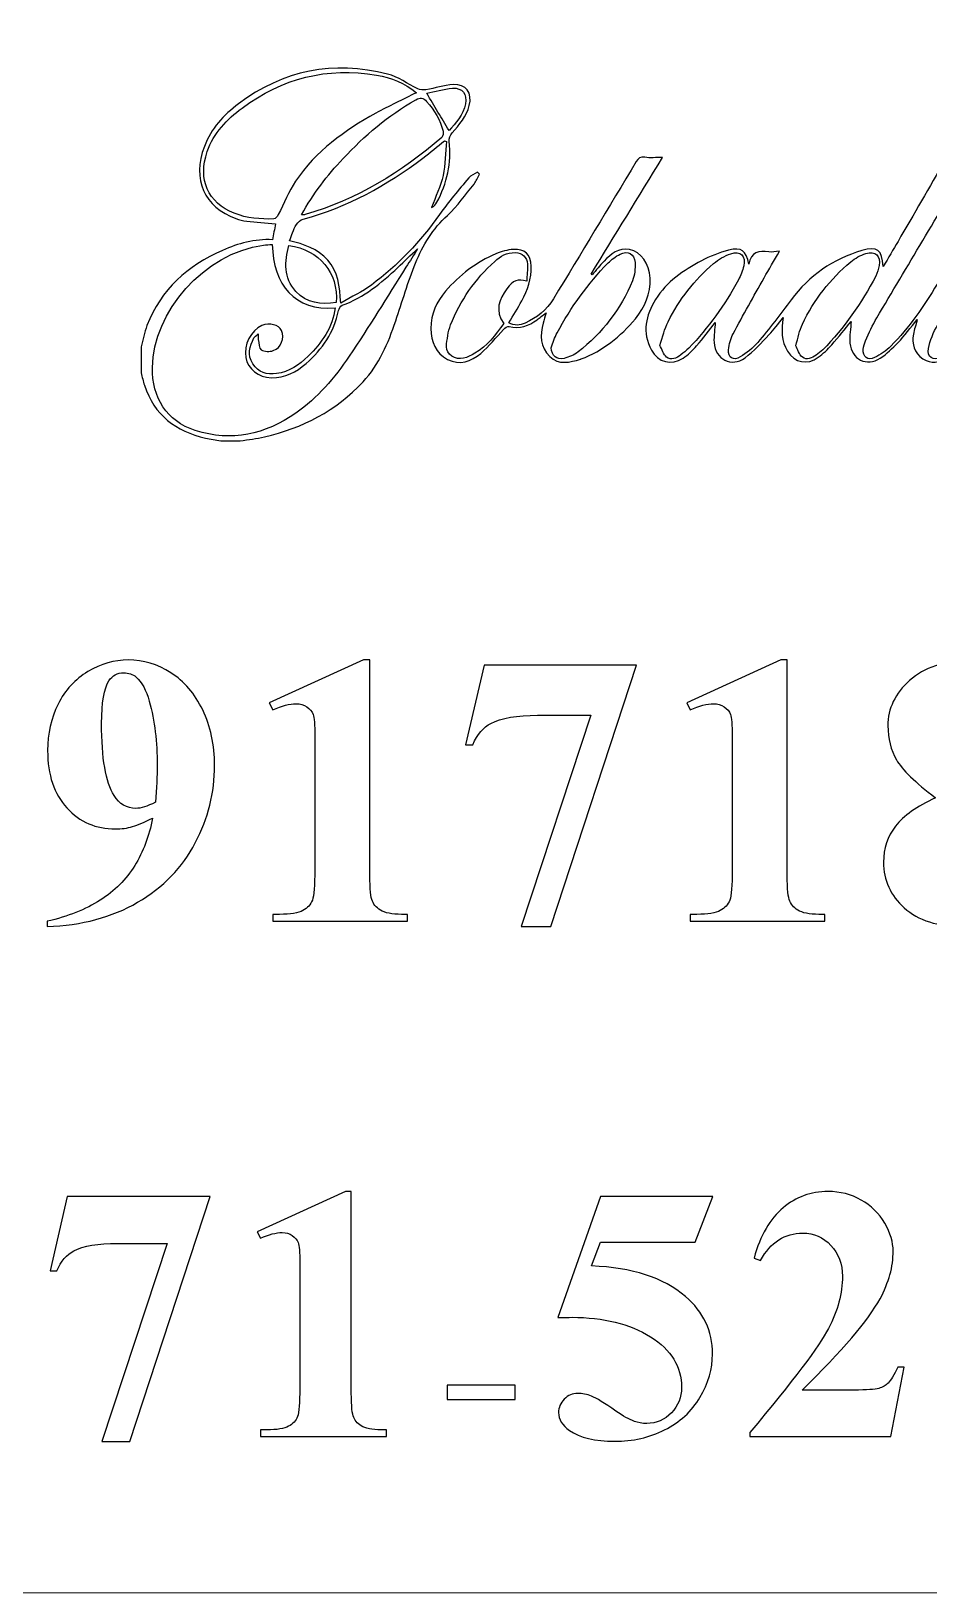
# Model space of a CAD drawing. Header units: millimetres. Extents: x -20.2 to 19.8, y -19.9 to 20.1.
# Drawn here: x -10.71 to 1.68, y -19.93 to 1.61 of the extents above; entities that cross this region are included whole.
import ezdxf

# ---------------------------------------------------------------- set-up
doc = ezdxf.new("R2010")
doc.units = ezdxf.units.MM
doc.header["$MEASUREMENT"] = 0
doc.layers.add('Layer 1', color=7, linetype='Continuous')

msp = doc.modelspace()

# ---------------------------------------------------------------- linework, layer by layer
at = {"layer": 'Layer 1', "color": 250, "lineweight": 18}
msp.add_open_spline([(-17.1794, 20.0744), (-17.1794, 20.0744), (16.8206, 20.0744), (16.8206, 20.0744), (18.4729, 20.0744), (19.8206, 18.7267), (19.8206, 17.0744), (19.8206, 17.0744), (19.8206, -16.9256), (19.8206, -16.9256), (19.8206, -18.5779), (18.4729, -19.9256), (16.8206, -19.9256), (16.8206, -19.9256), (-17.1794, -19.9256), (-17.1794, -19.9256), (-18.8317, -19.9256), (-20.1794, -18.5779), (-20.1794, -16.9256), (-20.1794, -16.9256), (-20.1794, 17.0744), (-20.1794, 17.0744), (-20.1794, 18.7267), (-18.8317, 20.0744), (-17.1794, 20.0744)], degree=3, knots=[0, 0, 0, 0, 0.125, 0.125, 0.125, 0.25, 0.25, 0.25, 0.375, 0.375, 0.375, 0.5, 0.5, 0.5, 0.625, 0.625, 0.625, 0.75, 0.75, 0.75, 0.875, 0.875, 0.875, 1, 1, 1, 1], dxfattribs=at)
at = {"layer": 'Layer 1', "color": 230}
for points, knots in [([(-9.1935, -2.7422), (-9.167, -2.6443), (-9.1479, -2.5435), (-9.1121, -2.4493), (-8.9217, -1.9482), (-8.5507, -1.6251), (-8.0714, -1.4127), (-7.8536, -1.3158), (-7.627, -1.2519), (-7.3791, -1.266), (-7.3657, -1.1899), (-7.3526, -1.1178), (-7.3398, -1.0454), (-7.4756, -1.034), (-7.6059, -1.0253), (-7.736, -1.0109), (-7.7862, -1.0056), (-7.8358, -0.9905), (-7.8838, -0.9736), (-8.3208, -0.8205), (-8.4913, -0.4307), (-8.3204, 0.0206), (-8.2267, 0.2676), (-8.056, 0.455), (-7.8489, 0.6095), (-7.2295, 1.0727), (-6.5405, 1.2101), (-5.7929, 1.0191), (-5.6464, 0.9816), (-5.5156, 0.8833), (-5.3752, 0.8177), (-5.3421, 0.8022), (-5.2985, 0.7965), (-5.2623, 0.8026), (-5.1363, 0.824), (-5.0126, 0.8669), (-4.8863, 0.875), (-4.7083, 0.8864), (-4.6178, 0.7596), (-4.6634, 0.5847), (-4.7023, 0.4345), (-4.8022, 0.322), (-4.8997, 0.207), (-4.9245, 0.1775), (-4.9456, 0.1285), (-4.9413, 0.0917), (-4.9034, -0.2082), (-4.9734, -0.4851), (-5.1105, -0.7488), (-5.1256, -0.7779), (-5.1477, -0.8038), (-5.1839, -0.8215), (-5.1296, -0.6741), (-5.0592, -0.5303), (-5.0254, -0.3782), (-4.9915, -0.226), (-4.9939, -0.0658), (-4.9801, 0.091), (-4.9892, 0.0941), (-4.9979, 0.0971), (-5.0066, 0.1004), (-5.1054, 0.0203), (-5.202, -0.0624), (-5.3035, -0.1389), (-5.8049, -0.5169), (-6.3455, -0.8189), (-6.9577, -0.9808), (-6.9926, -0.9898), (-7.0255, -1.0247), (-7.0489, -1.0554), (-7.0737, -1.0876), (-7.0875, -1.1292), (-7.1039, -1.1681), (-7.1176, -1.2006), (-7.1284, -1.2351), (-7.1441, -1.2787), (-6.9461, -1.3276), (-6.7557, -1.3879), (-6.617, -1.5457), (-6.4755, -1.7063), (-6.451, -1.905), (-6.4387, -2.1382), (-6.2845, -2.0491), (-6.1397, -1.9835), (-6.0151, -1.8906), (-5.6497, -1.6178), (-5.339, -1.2914), (-5.0747, -0.9183), (-4.9503, -0.7431), (-4.8099, -0.5785), (-4.6718, -0.4129), (-4.6419, -0.3771), (-4.591, -0.3594), (-4.5495, -0.3335), (-4.5404, -0.3433), (-4.5314, -0.353), (-4.5227, -0.3627), (-4.5475, -0.4083), (-4.5666, -0.4583), (-4.5987, -0.4982), (-4.7174, -0.6446), (-4.8263, -0.8031), (-4.9647, -0.9295), (-5.1685, -1.1148), (-5.3048, -1.341), (-5.4048, -1.588), (-5.5103, -1.848), (-5.59, -2.1185), (-5.6799, -2.3846), (-5.7828, -2.6909), (-5.9081, -2.9858), (-6.1307, -3.2255), (-6.5014, -3.6246), (-6.9645, -3.8632), (-7.491, -3.9832), (-7.6006, -4.0083), (-7.7132, -4.0208), (-7.8244, -4.0392), (-7.8244, -4.0392), (-8.0946, -4.0392), (-8.0946, -4.0392), (-8.1642, -4.0271), (-8.235, -4.0177), (-8.304, -4.0019), (-8.7142, -3.9088), (-9.0116, -3.6836), (-9.1469, -3.2731), (-9.1656, -3.2171), (-9.1781, -3.1595), (-9.1935, -3.1025), (-9.1935, -3.1025), (-9.1935, -2.7422), (-9.1935, -2.7422)], [0, 0, 0, 0, 0.0227273, 0.0227273, 0.0227273, 0.0454545, 0.0454545, 0.0454545, 0.0681818, 0.0681818, 0.0681818, 0.0909091, 0.0909091, 0.0909091, 0.1136364, 0.1136364, 0.1136364, 0.1363636, 0.1363636, 0.1363636, 0.1590909, 0.1590909, 0.1590909, 0.1818182, 0.1818182, 0.1818182, 0.2045455, 0.2045455, 0.2045455, 0.2272727, 0.2272727, 0.2272727, 0.25, 0.25, 0.25, 0.2727273, 0.2727273, 0.2727273, 0.2954545, 0.2954545, 0.2954545, 0.3181818, 0.3181818, 0.3181818, 0.3409091, 0.3409091, 0.3409091, 0.3636364, 0.3636364, 0.3636364, 0.3863636, 0.3863636, 0.3863636, 0.4090909, 0.4090909, 0.4090909, 0.4318182, 0.4318182, 0.4318182, 0.4545455, 0.4545455, 0.4545455, 0.4772727, 0.4772727, 0.4772727, 0.5, 0.5, 0.5, 0.5227273, 0.5227273, 0.5227273, 0.5454545, 0.5454545, 0.5454545, 0.5681818, 0.5681818, 0.5681818, 0.5909091, 0.5909091, 0.5909091, 0.6136364, 0.6136364, 0.6136364, 0.6363636, 0.6363636, 0.6363636, 0.6590909, 0.6590909, 0.6590909, 0.6818182, 0.6818182, 0.6818182, 0.7045455, 0.7045455, 0.7045455, 0.7272727, 0.7272727, 0.7272727, 0.75, 0.75, 0.75, 0.7727273, 0.7727273, 0.7727273, 0.7954545, 0.7954545, 0.7954545, 0.8181818, 0.8181818, 0.8181818, 0.8409091, 0.8409091, 0.8409091, 0.8636364, 0.8636364, 0.8636364, 0.8863636, 0.8863636, 0.8863636, 0.9090909, 0.9090909, 0.9090909, 0.9318182, 0.9318182, 0.9318182, 0.9545455, 0.9545455, 0.9545455, 0.9772727, 0.9772727, 0.9772727, 1, 1, 1, 1]), ([(-5.3917, 0.7627), (-5.5589, 0.8934), (-5.7429, 0.9702), (-5.9427, 1.0043), (-6.626, 1.1213), (-7.2446, 0.9631), (-7.7987, 0.5512), (-8.0102, 0.394), (-8.1908, 0.2083), (-8.2805, -0.0494), (-8.4132, -0.4291), (-8.2695, -0.7592), (-7.9086, -0.9006), (-7.7323, -0.97), (-7.5476, -0.9837), (-7.3609, -0.9791), (-7.3398, -0.9784), (-7.3133, -0.9438), (-7.3003, -0.9187), (-7.2196, -0.7659), (-7.1569, -0.6013), (-7.061, -0.4585), (-6.7822, -0.0424), (-6.3854, 0.2412), (-5.9537, 0.4795), (-5.7734, 0.579), (-5.5858, 0.6655), (-5.3917, 0.7627)], [0, 0, 0, 0, 0.1111111, 0.1111111, 0.1111111, 0.2222222, 0.2222222, 0.2222222, 0.3333333, 0.3333333, 0.3333333, 0.4444444, 0.4444444, 0.4444444, 0.5555556, 0.5555556, 0.5555556, 0.6666667, 0.6666667, 0.6666667, 0.7777778, 0.7777778, 0.7777778, 0.8888889, 0.8888889, 0.8888889, 1, 1, 1, 1]), ([(-6.9796, -0.9231), (-6.9531, -0.9211), (-6.9406, -0.9224), (-6.9296, -0.9194), (-6.2188, -0.7103), (-5.5992, -0.3396), (-5.0448, 0.146), (-5.0271, 0.1618), (-5.0197, 0.2044), (-5.0257, 0.2301), (-5.0629, 0.3876), (-5.144, 0.5217), (-5.2522, 0.6427), (-5.3019, 0.698), (-5.3394, 0.7013), (-5.4037, 0.6648), (-5.7831, 0.449), (-6.1096, 0.1691), (-6.4068, -0.1472), (-6.625, -0.3795), (-6.8187, -0.6301), (-6.9796, -0.9231)], [0, 0, 0, 0, 0.1428571, 0.1428571, 0.1428571, 0.2857143, 0.2857143, 0.2857143, 0.4285714, 0.4285714, 0.4285714, 0.5714286, 0.5714286, 0.5714286, 0.7142857, 0.7142857, 0.7142857, 0.8571429, 0.8571429, 0.8571429, 1, 1, 1, 1]), ([(-4.9433, 0.2412), (-4.8485, 0.3407), (-4.7479, 0.453), (-4.7167, 0.6092), (-4.6902, 0.7409), (-4.7606, 0.8347), (-4.8933, 0.8233), (-5.018, 0.8129), (-5.1403, 0.7774), (-5.2519, 0.755), (-5.1436, 0.575), (-5.0464, 0.4128), (-4.9433, 0.2412)], [0, 0, 0, 0, 0.25, 0.25, 0.25, 0.5, 0.5, 0.5, 0.75, 0.75, 0.75, 1, 1, 1, 1]), ([(-4.1173, -2.4115), (-4.0422, -2.4563), (-3.9655, -2.4456), (-3.8934, -2.4141), (-3.7302, -2.3433), (-3.5951, -2.2334), (-3.5023, -2.081), (-3.1196, -1.4513), (-2.7396, -0.8202), (-2.3602, -0.1881), (-2.3307, -0.1389), (-2.3028, -0.1191), (-2.2412, -0.1284), (-2.1661, -0.1398), (-2.0884, -0.1312), (-1.9952, -0.1312), (-2.329, -0.6748), (-2.6555, -1.2063), (-2.9819, -1.7381), (-2.9772, -1.7418), (-2.9728, -1.7455), (-2.9681, -1.7492), (-2.9135, -1.6862), (-2.8615, -1.6209), (-2.8039, -1.5612), (-2.7084, -1.4626), (-2.6051, -1.3739), (-2.452, -1.402), (-2.2932, -1.4308), (-2.1782, -1.5953), (-2.1688, -1.7934), (-2.1587, -2.0092), (-2.2375, -2.1939), (-2.3715, -2.3547), (-2.5763, -2.5995), (-2.8187, -2.7965), (-3.1216, -2.9101), (-3.1246, -2.9112), (-3.1273, -2.9128), (-3.13, -2.9134), (-3.2764, -2.955), (-3.4273, -2.9979), (-3.5539, -2.875), (-3.6874, -2.7462), (-3.687, -2.582), (-3.6455, -2.4141), (-3.635, -2.3716), (-3.6207, -2.3299), (-3.6032, -2.2724), (-3.6532, -2.3109), (-3.6897, -2.34), (-3.7272, -2.3682), (-3.8428, -2.4547), (-3.9678, -2.4969), (-4.1146, -2.4613), (-4.1354, -2.4563), (-4.17, -2.4825), (-4.1894, -2.5026), (-4.2953, -2.6118), (-4.3905, -2.7335), (-4.505, -2.8324), (-4.6361, -2.9453), (-4.7956, -3.0033), (-4.9626, -2.9151), (-5.128, -2.828), (-5.1934, -2.6756), (-5.1951, -2.4892), (-5.1971, -2.2878), (-5.1153, -2.1209), (-4.99, -1.975), (-4.7983, -1.7515), (-4.5671, -1.5756), (-4.2959, -1.459), (-4.2205, -1.4264), (-4.1361, -1.4057), (-4.0543, -1.399), (-3.8982, -1.3862), (-3.8137, -1.472), (-3.8087, -1.6282), (-3.8026, -1.8015), (-3.8599, -1.9583), (-3.9386, -2.1077), (-3.9926, -2.2103), (-4.0564, -2.3082), (-4.1173, -2.4115)], [0, 0, 0, 0, 0.0357143, 0.0357143, 0.0357143, 0.0714286, 0.0714286, 0.0714286, 0.1071429, 0.1071429, 0.1071429, 0.1428571, 0.1428571, 0.1428571, 0.1785714, 0.1785714, 0.1785714, 0.2142857, 0.2142857, 0.2142857, 0.25, 0.25, 0.25, 0.2857143, 0.2857143, 0.2857143, 0.3214286, 0.3214286, 0.3214286, 0.3571429, 0.3571429, 0.3571429, 0.3928571, 0.3928571, 0.3928571, 0.4285714, 0.4285714, 0.4285714, 0.4642857, 0.4642857, 0.4642857, 0.5, 0.5, 0.5, 0.5357143, 0.5357143, 0.5357143, 0.5714286, 0.5714286, 0.5714286, 0.6071429, 0.6071429, 0.6071429, 0.6428571, 0.6428571, 0.6428571, 0.6785714, 0.6785714, 0.6785714, 0.7142857, 0.7142857, 0.7142857, 0.75, 0.75, 0.75, 0.7857143, 0.7857143, 0.7857143, 0.8214286, 0.8214286, 0.8214286, 0.8571429, 0.8571429, 0.8571429, 0.8928571, 0.8928571, 0.8928571, 0.9285714, 0.9285714, 0.9285714, 0.9642857, 0.9642857, 0.9642857, 1, 1, 1, 1]), ([(-0.8039, -1.6035), (-0.7754, -1.4306), (-0.6645, -1.4135), (-0.5284, -1.4336), (-0.4859, -1.44), (-0.4407, -1.4282), (-0.3806, -1.4236), (-0.4571, -1.5549), (-0.5271, -1.6722), (-0.5945, -1.7919), (-0.7386, -2.0476), (-0.884, -2.3026), (-1.0218, -2.5617), (-1.0573, -2.6283), (-1.0788, -2.7075), (-1.0854, -2.7828), (-1.0955, -2.8931), (-1.0187, -2.9411), (-0.9239, -2.8817), (-0.8361, -2.8268), (-0.7493, -2.7608), (-0.6826, -2.6823), (-0.5227, -2.4923), (-0.3703, -2.2953), (-0.2231, -2.0951), (0.0259, -1.7553), (0.3593, -1.5352), (0.7555, -1.4148), (0.9707, -1.3495), (1.0317, -1.4061), (1.0494, -1.6366), (1.1221, -1.5133), (1.1885, -1.401), (1.2542, -1.2885), (1.4704, -0.9148), (1.6875, -0.5418), (1.901, -0.1671), (1.9302, -0.1162), (1.959, -0.1065), (2.0142, -0.1142), (2.0987, -0.1259), (2.1852, -0.1242), (2.2787, -0.1285), (2.263, -0.1567), (2.2475, -0.1846), (2.2314, -0.2116), (1.8071, -0.9219), (1.3818, -1.6313), (0.9602, -2.3428), (0.9009, -2.4427), (0.8551, -2.5513), (0.8071, -2.6575), (0.79, -2.695), (0.7786, -2.7373), (0.7746, -2.7782), (0.7649, -2.878), (0.8373, -2.936), (0.9294, -2.8911), (1.0109, -2.8512), (1.0903, -2.797), (1.1546, -2.7323), (1.407, -2.4776), (1.6095, -2.1836), (1.7934, -1.877), (1.8718, -1.7456), (1.9439, -1.6105), (2.0217, -1.4788), (2.0347, -1.4571), (2.0622, -1.4302), (2.0843, -1.4289), (2.1818, -1.4232), (2.2801, -1.4266), (2.3903, -1.4266), (2.3685, -1.4655), (2.3521, -1.4966), (2.3343, -1.5267), (2.155, -1.8314), (1.9721, -2.1341), (1.7988, -2.442), (1.7425, -2.5423), (1.6952, -2.6529), (1.6724, -2.7644), (1.6483, -2.8793), (1.7431, -2.9474), (1.8444, -2.8865), (1.9579, -2.8183), (2.0673, -2.7323), (2.154, -2.6327), (2.3055, -2.4594), (2.4382, -2.2691), (2.5789, -2.0865), (2.5974, -2.062), (2.6165, -2.0378), (2.653, -2.0251), (2.6487, -2.0395), (2.648, -2.0569), (2.639, -2.0677), (2.4556, -2.3006), (2.2737, -2.5342), (2.086, -2.7641), (2.0451, -2.8137), (1.9875, -2.8516), (1.9331, -2.8887), (1.8262, -2.9625), (1.711, -2.9833), (1.5974, -2.9062), (1.4777, -2.8247), (1.4419, -2.7044), (1.466, -2.5667), (1.4774, -2.5027), (1.5002, -2.4407), (1.5202, -2.3669), (1.4268, -2.4789), (1.3443, -2.5875), (1.2515, -2.686), (1.1778, -2.7637), (1.0984, -2.8402), (1.0091, -2.8988), (0.8238, -3.0221), (0.6083, -2.9152), (0.5906, -2.6917), (0.5825, -2.5898), (0.6013, -2.4856), (0.6074, -2.3927), (0.5246, -2.493), (0.4351, -2.6075), (0.3385, -2.7161), (0.2833, -2.7785), (0.2209, -2.8368), (0.1536, -2.8857), (-0.0013, -2.9984), (-0.1669, -2.9631), (-0.27, -2.801), (-0.3575, -2.6636), (-0.3592, -2.5127), (-0.3294, -2.3361), (-0.4041, -2.4272), (-0.4611, -2.507), (-0.5281, -2.577), (-0.6333, -2.6873), (-0.7355, -2.8049), (-0.8572, -2.8938), (-1.0442, -3.0302), (-1.2694, -2.9149), (-1.2848, -2.683), (-1.2912, -2.5891), (-1.2748, -2.4933), (-1.2691, -2.4072), (-1.3495, -2.5081), (-1.4344, -2.6226), (-1.5275, -2.7296), (-1.5821, -2.7926), (-1.6438, -2.8529), (-1.7132, -2.8975), (-1.8773, -3.0044), (-2.056, -2.9595), (-2.1498, -2.7865), (-2.2816, -2.5446), (-2.2293, -2.309), (-2.0925, -2.0887), (-1.9407, -1.8441), (-1.7084, -1.6866), (-1.4598, -1.5566), (-1.3414, -1.4946), (-1.2144, -1.4427), (-1.0854, -1.4104), (-0.9005, -1.3646), (-0.8472, -1.4074), (-0.8039, -1.6035)], [0, 0, 0, 0, 0.0178571, 0.0178571, 0.0178571, 0.0357143, 0.0357143, 0.0357143, 0.0535714, 0.0535714, 0.0535714, 0.0714286, 0.0714286, 0.0714286, 0.0892857, 0.0892857, 0.0892857, 0.1071429, 0.1071429, 0.1071429, 0.125, 0.125, 0.125, 0.1428571, 0.1428571, 0.1428571, 0.1607143, 0.1607143, 0.1607143, 0.1785714, 0.1785714, 0.1785714, 0.1964286, 0.1964286, 0.1964286, 0.2142857, 0.2142857, 0.2142857, 0.2321429, 0.2321429, 0.2321429, 0.25, 0.25, 0.25, 0.2678571, 0.2678571, 0.2678571, 0.2857143, 0.2857143, 0.2857143, 0.3035714, 0.3035714, 0.3035714, 0.3214286, 0.3214286, 0.3214286, 0.3392857, 0.3392857, 0.3392857, 0.3571429, 0.3571429, 0.3571429, 0.375, 0.375, 0.375, 0.3928571, 0.3928571, 0.3928571, 0.4107143, 0.4107143, 0.4107143, 0.4285714, 0.4285714, 0.4285714, 0.4464286, 0.4464286, 0.4464286, 0.4642857, 0.4642857, 0.4642857, 0.4821429, 0.4821429, 0.4821429, 0.5, 0.5, 0.5, 0.5178571, 0.5178571, 0.5178571, 0.5357143, 0.5357143, 0.5357143, 0.5535714, 0.5535714, 0.5535714, 0.5714286, 0.5714286, 0.5714286, 0.5892857, 0.5892857, 0.5892857, 0.6071429, 0.6071429, 0.6071429, 0.625, 0.625, 0.625, 0.6428571, 0.6428571, 0.6428571, 0.6607143, 0.6607143, 0.6607143, 0.6785714, 0.6785714, 0.6785714, 0.6964286, 0.6964286, 0.6964286, 0.7142857, 0.7142857, 0.7142857, 0.7321429, 0.7321429, 0.7321429, 0.75, 0.75, 0.75, 0.7678571, 0.7678571, 0.7678571, 0.7857143, 0.7857143, 0.7857143, 0.8035714, 0.8035714, 0.8035714, 0.8214286, 0.8214286, 0.8214286, 0.8392857, 0.8392857, 0.8392857, 0.8571429, 0.8571429, 0.8571429, 0.875, 0.875, 0.875, 0.8928571, 0.8928571, 0.8928571, 0.9107143, 0.9107143, 0.9107143, 0.9285714, 0.9285714, 0.9285714, 0.9464286, 0.9464286, 0.9464286, 0.9642857, 0.9642857, 0.9642857, 0.9821429, 0.9821429, 0.9821429, 1, 1, 1, 1]), ([(-7.3824, -1.3313), (-7.4276, -1.3343), (-7.4669, -1.3343), (-7.5054, -1.3393), (-8.3215, -1.4505), (-9.0289, -2.2593), (-9.0377, -3.0297), (-9.042, -3.4427), (-8.8406, -3.7681), (-8.4458, -3.8961), (-7.9438, -4.0587), (-7.4809, -3.9504), (-7.0566, -3.6558), (-6.7567, -3.4473), (-6.5227, -3.1709), (-6.3211, -2.8722), (-6.0495, -2.4697), (-5.7979, -2.0542), (-5.5378, -1.6443), (-5.4842, -1.5602), (-5.4302, -1.4757), (-5.3763, -1.3913), (-5.4741, -1.472), (-5.5599, -1.5622), (-5.6504, -1.6477), (-5.8783, -1.8625), (-6.1169, -2.0616), (-6.4189, -2.1688), (-6.442, -2.1768), (-6.4635, -2.2157), (-6.4688, -2.2435), (-6.5282, -2.5421), (-6.6917, -2.7767), (-6.9162, -2.9728), (-7.0527, -3.0921), (-7.2078, -3.1729), (-7.3958, -3.1688), (-7.5731, -3.1655), (-7.7192, -3.0496), (-7.7483, -2.8917), (-7.7805, -2.7184), (-7.6773, -2.5126), (-7.5258, -2.4486), (-7.4219, -2.4047), (-7.2905, -2.4382), (-7.255, -2.5173), (-7.2095, -2.6188), (-7.2594, -2.7576), (-7.3686, -2.7945), (-7.4193, -2.8116), (-7.4927, -2.8089), (-7.5355, -2.7824), (-7.5664, -2.763), (-7.5654, -2.6903), (-7.5758, -2.6407), (-7.5798, -2.6216), (-7.5765, -2.6015), (-7.5765, -2.5642), (-7.6039, -2.5894), (-7.6254, -2.6011), (-7.6358, -2.6195), (-7.6991, -2.7351), (-7.7292, -2.8562), (-7.6518, -2.9761), (-7.5752, -3.0951), (-7.4574, -3.131), (-7.3227, -3.1122), (-7.1481, -3.088), (-7.0121, -2.9912), (-6.8897, -2.8726), (-6.7, -2.6876), (-6.5526, -2.4781), (-6.5134, -2.2053), (-7.0748, -2.2499), (-7.3703, -1.889), (-7.3824, -1.3313)], [0, 0, 0, 0, 0.04, 0.04, 0.04, 0.08, 0.08, 0.08, 0.12, 0.12, 0.12, 0.16, 0.16, 0.16, 0.2, 0.2, 0.2, 0.24, 0.24, 0.24, 0.28, 0.28, 0.28, 0.32, 0.32, 0.32, 0.36, 0.36, 0.36, 0.4, 0.4, 0.4, 0.44, 0.44, 0.44, 0.48, 0.48, 0.48, 0.52, 0.52, 0.52, 0.56, 0.56, 0.56, 0.6, 0.6, 0.6, 0.64, 0.64, 0.64, 0.68, 0.68, 0.68, 0.72, 0.72, 0.72, 0.76, 0.76, 0.76, 0.8, 0.8, 0.8, 0.84, 0.84, 0.84, 0.88, 0.88, 0.88, 0.92, 0.92, 0.92, 0.96, 0.96, 0.96, 1, 1, 1, 1]), ([(-6.5017, -2.1312), (-6.4675, -1.7207), (-6.7319, -1.4053), (-7.1535, -1.3443), (-7.2115, -1.5696), (-7.2299, -1.7894), (-7.057, -1.9774), (-6.9062, -2.141), (-6.7125, -2.1634), (-6.5017, -2.1312)], [0, 0, 0, 0, 0.3333333, 0.3333333, 0.3333333, 0.6666667, 0.6666667, 0.6666667, 1, 1, 1, 1]), ([(-4.1877, -2.4198), (-4.3148, -2.2522), (-4.2507, -2.0807), (-4.1468, -1.9423), (-4.0597, -1.826), (-3.9937, -1.7998), (-3.8713, -1.8366), (-3.8676, -1.7562), (-3.8583, -1.6791), (-3.8616, -1.6024), (-3.8663, -1.5032), (-3.9323, -1.4479), (-4.0316, -1.4432), (-4.1455, -1.4378), (-4.2346, -1.4935), (-4.313, -1.5639), (-4.5845, -1.8078), (-4.786, -2.102), (-4.9216, -2.4409), (-4.9404, -2.4875), (-4.9525, -2.5381), (-4.9602, -2.5881), (-4.976, -2.6879), (-5.0084, -2.8018), (-4.9069, -2.8695), (-4.7987, -2.9419), (-4.6867, -2.8917), (-4.5868, -2.832), (-4.4183, -2.7318), (-4.3019, -2.5797), (-4.1877, -2.4198)], [0, 0, 0, 0, 0.1, 0.1, 0.1, 0.2, 0.2, 0.2, 0.3, 0.3, 0.3, 0.4, 0.4, 0.4, 0.5, 0.5, 0.5, 0.6, 0.6, 0.6, 0.7, 0.7, 0.7, 0.8, 0.8, 0.8, 0.9, 0.9, 0.9, 1, 1, 1, 1]), ([(-3.5335, -2.7546), (-3.5214, -2.8686), (-3.4624, -2.9259), (-3.3559, -2.9011), (-3.2878, -2.8856), (-3.2161, -2.8565), (-3.1618, -2.8132), (-2.8284, -2.5508), (-2.572, -2.2261), (-2.4118, -1.832), (-2.3803, -1.7545), (-2.3709, -1.6613), (-2.3756, -1.5773), (-2.382, -1.461), (-2.4785, -1.411), (-2.5827, -1.4643), (-2.643, -1.4952), (-2.7007, -1.5374), (-2.7479, -1.586), (-3.0295, -1.8721), (-3.2594, -2.1972), (-3.4521, -2.5484), (-3.4872, -2.6125), (-3.5067, -2.6855), (-3.5335, -2.7546)], [0, 0, 0, 0, 0.125, 0.125, 0.125, 0.25, 0.25, 0.25, 0.375, 0.375, 0.375, 0.5, 0.5, 0.5, 0.625, 0.625, 0.625, 0.75, 0.75, 0.75, 0.875, 0.875, 0.875, 1, 1, 1, 1]), ([(-2.0342, -2.7225), (-2.003, -2.7788), (-1.9853, -2.8468), (-1.9411, -2.883), (-1.8767, -2.936), (-1.804, -2.8985), (-1.744, -2.8536), (-1.7058, -2.8247), (-1.6672, -2.7953), (-1.634, -2.7611), (-1.3616, -2.4796), (-1.1357, -2.1632), (-0.9498, -1.8193), (-0.9172, -1.7594), (-0.8928, -1.6934), (-0.8759, -1.627), (-0.8421, -1.4896), (-0.9239, -1.4095), (-1.0553, -1.4584), (-1.1404, -1.4896), (-1.2258, -1.5352), (-1.2939, -1.5947), (-1.5526, -1.8217), (-1.7678, -2.0867), (-1.9209, -2.3964), (-1.9692, -2.4936), (-1.9937, -2.6029), (-2.0342, -2.7225)], [0, 0, 0, 0, 0.1111111, 0.1111111, 0.1111111, 0.2222222, 0.2222222, 0.2222222, 0.3333333, 0.3333333, 0.3333333, 0.4444444, 0.4444444, 0.4444444, 0.5555556, 0.5555556, 0.5555556, 0.6666667, 0.6666667, 0.6666667, 0.7777778, 0.7777778, 0.7777778, 0.8888889, 0.8888889, 0.8888889, 1, 1, 1, 1]), ([(-0.1588, -2.7279), (-0.1293, -2.7805), (-0.1105, -2.8468), (-0.0666, -2.8844), (-0.005, -2.937), (0.0641, -2.8948), (0.1231, -2.8562), (0.1553, -2.8352), (0.1864, -2.811), (0.2139, -2.7836), (0.5125, -2.4833), (0.7501, -2.1391), (0.9462, -1.7657), (0.9693, -1.7215), (0.9847, -1.6708), (0.9941, -1.6216), (1.0196, -1.4902), (0.9374, -1.4122), (0.8117, -1.455), (0.7371, -1.4806), (0.661, -1.5187), (0.6006, -1.5697), (0.3171, -1.8076), (0.0939, -2.0955), (-0.0656, -2.43), (-0.1072, -2.5171), (-0.1246, -2.616), (-0.1588, -2.7279)], [0, 0, 0, 0, 0.1111111, 0.1111111, 0.1111111, 0.2222222, 0.2222222, 0.2222222, 0.3333333, 0.3333333, 0.3333333, 0.4444444, 0.4444444, 0.4444444, 0.5555556, 0.5555556, 0.5555556, 0.6666667, 0.6666667, 0.6666667, 0.7777778, 0.7777778, 0.7777778, 0.8888889, 0.8888889, 0.8888889, 1, 1, 1, 1]), ([(-10.4917, -10.7383), (-10.4917, -10.7383), (-10.4917, -10.6652), (-10.4917, -10.6652), (-10.2035, -10.5992), (-9.9592, -10.502), (-9.7584, -10.3737), (-9.5581, -10.2452), (-9.3992, -10.0864), (-9.2819, -9.8971), (-9.1646, -9.7077), (-9.0825, -9.4899), (-9.0359, -9.2432), (-9.1435, -9.2988), (-9.235, -9.3377), (-9.3107, -9.3592), (-9.3861, -9.3806), (-9.4656, -9.3917), (-9.5487, -9.3917), (-9.8165, -9.3917), (-10.039, -9.2955), (-10.2169, -9.1025), (-10.3949, -8.9097), (-10.4837, -8.646), (-10.4837, -8.3108), (-10.4837, -8.0783), (-10.4358, -7.8651), (-10.3393, -7.6714), (-10.243, -7.4777), (-10.1054, -7.3276), (-9.9264, -7.2206), (-9.7477, -7.114), (-9.5621, -7.0607), (-9.369, -7.0607), (-9.1626, -7.0607), (-8.9672, -7.1195), (-8.7832, -7.2377), (-8.5989, -7.3557), (-8.4521, -7.5266), (-8.3428, -7.7508), (-8.2336, -7.9747), (-8.179, -8.2301), (-8.179, -8.5163), (-8.179, -8.8883), (-8.2678, -9.2438), (-8.4457, -9.5844), (-8.6237, -9.9249), (-8.8891, -10.1976), (-9.2414, -10.4035), (-9.5939, -10.6093), (-10.0109, -10.7208), (-10.4917, -10.7383)], [0, 0, 0, 0, 0.0588235, 0.0588235, 0.0588235, 0.1176471, 0.1176471, 0.1176471, 0.1764706, 0.1764706, 0.1764706, 0.2352941, 0.2352941, 0.2352941, 0.2941176, 0.2941176, 0.2941176, 0.3529412, 0.3529412, 0.3529412, 0.4117647, 0.4117647, 0.4117647, 0.4705882, 0.4705882, 0.4705882, 0.5294118, 0.5294118, 0.5294118, 0.5882353, 0.5882353, 0.5882353, 0.6470588, 0.6470588, 0.6470588, 0.7058824, 0.7058824, 0.7058824, 0.7647059, 0.7647059, 0.7647059, 0.8235294, 0.8235294, 0.8235294, 0.8823529, 0.8823529, 0.8823529, 0.9411765, 0.9411765, 0.9411765, 1, 1, 1, 1]), ([(-6.0381, -7.0607), (-6.0381, -7.0607), (-6.0381, -9.9488), (-6.0381, -9.9488), (-6.0381, -10.1664), (-6.0285, -10.3048), (-6.0094, -10.3645), (-5.9903, -10.4244), (-5.9504, -10.4737), (-5.8898, -10.5116), (-5.8288, -10.5498), (-5.7316, -10.5692), (-5.5982, -10.5692), (-5.5982, -10.5692), (-5.5171, -10.5692), (-5.5171, -10.5692), (-5.5171, -10.5692), (-5.5171, -10.6654), (-5.5171, -10.6654), (-5.5171, -10.6654), (-7.3771, -10.6654), (-7.3771, -10.6654), (-7.3771, -10.6654), (-7.3771, -10.5692), (-7.3771, -10.5692), (-7.3771, -10.5692), (-7.2832, -10.5692), (-7.2832, -10.5692), (-7.1321, -10.5692), (-7.0245, -10.5518), (-6.9601, -10.5169), (-6.8962, -10.4821), (-6.8526, -10.4342), (-6.8298, -10.3739), (-6.8074, -10.3129), (-6.796, -10.1714), (-6.796, -9.9488), (-6.796, -9.9488), (-6.796, -8.118), (-6.796, -8.118), (-6.796, -7.9548), (-6.8039, -7.8526), (-6.8197, -7.812), (-6.8352, -7.7712), (-6.8643, -7.7367), (-6.9068, -7.7078), (-6.9495, -7.6793), (-6.9984, -7.6649), (-7.054, -7.6649), (-7.1425, -7.6649), (-7.2501, -7.6927), (-7.3771, -7.7484), (-7.3771, -7.7484), (-7.4236, -7.6542), (-7.4236, -7.6542), (-7.4236, -7.6542), (-6.124, -7.0607), (-6.124, -7.0607), (-6.124, -7.0607), (-6.0381, -7.0607), (-6.0381, -7.0607)], [0, 0, 0, 0, 0.05, 0.05, 0.05, 0.1, 0.1, 0.1, 0.15, 0.15, 0.15, 0.2, 0.2, 0.2, 0.25, 0.25, 0.25, 0.3, 0.3, 0.3, 0.35, 0.35, 0.35, 0.4, 0.4, 0.4, 0.45, 0.45, 0.45, 0.5, 0.5, 0.5, 0.55, 0.55, 0.55, 0.6, 0.6, 0.6, 0.65, 0.65, 0.65, 0.7, 0.7, 0.7, 0.75, 0.75, 0.75, 0.8, 0.8, 0.8, 0.85, 0.85, 0.85, 0.9, 0.9, 0.9, 0.95, 0.95, 0.95, 1, 1, 1, 1]), ([(-0.2771, -7.0607), (-0.2771, -7.0607), (-0.2771, -9.9488), (-0.2771, -9.9488), (-0.2771, -10.1664), (-0.2673, -10.3048), (-0.2482, -10.3645), (-0.2291, -10.4244), (-0.1892, -10.4737), (-0.1286, -10.5116), (-0.0676, -10.5498), (0.0296, -10.5692), (0.163, -10.5692), (0.163, -10.5692), (0.2441, -10.5692), (0.2441, -10.5692), (0.2441, -10.5692), (0.2441, -10.6654), (0.2441, -10.6654), (0.2441, -10.6654), (-1.6159, -10.6654), (-1.6159, -10.6654), (-1.6159, -10.6654), (-1.6159, -10.5692), (-1.6159, -10.5692), (-1.6159, -10.5692), (-1.522, -10.5692), (-1.522, -10.5692), (-1.3709, -10.5692), (-1.2634, -10.5518), (-1.1989, -10.5169), (-1.135, -10.4821), (-1.0914, -10.4342), (-1.0686, -10.3739), (-1.0462, -10.3129), (-1.0348, -10.1714), (-1.0348, -9.9488), (-1.0348, -9.9488), (-1.0348, -8.118), (-1.0348, -8.118), (-1.0348, -7.9548), (-1.0429, -7.8526), (-1.0585, -7.812), (-1.074, -7.7712), (-1.1032, -7.7367), (-1.1457, -7.7078), (-1.1883, -7.6793), (-1.2372, -7.6649), (-1.2928, -7.6649), (-1.3813, -7.6649), (-1.4889, -7.6927), (-1.6159, -7.7484), (-1.6159, -7.7484), (-1.6624, -7.6542), (-1.6624, -7.6542), (-1.6624, -7.6542), (-0.3628, -7.0607), (-0.3628, -7.0607), (-0.3628, -7.0607), (-0.2771, -7.0607), (-0.2771, -7.0607)], [0, 0, 0, 0, 0.05, 0.05, 0.05, 0.1, 0.1, 0.1, 0.15, 0.15, 0.15, 0.2, 0.2, 0.2, 0.25, 0.25, 0.25, 0.3, 0.3, 0.3, 0.35, 0.35, 0.35, 0.4, 0.4, 0.4, 0.45, 0.45, 0.45, 0.5, 0.5, 0.5, 0.55, 0.55, 0.55, 0.6, 0.6, 0.6, 0.65, 0.65, 0.65, 0.7, 0.7, 0.7, 0.75, 0.75, 0.75, 0.8, 0.8, 0.8, 0.85, 0.85, 0.85, 0.9, 0.9, 0.9, 0.95, 0.95, 0.95, 1, 1, 1, 1]), ([(2.6843, -8.6701), (2.9326, -8.8524), (3.1049, -9.0223), (3.2015, -9.1795), (3.2976, -9.3367), (3.3456, -9.5167), (3.3456, -9.7198), (3.3456, -10.0046), (3.2386, -10.2456), (3.0238, -10.4429), (2.8097, -10.6397), (2.5184, -10.7382), (2.1501, -10.7382), (1.8013, -10.7382), (1.5311, -10.6524), (1.34, -10.4805), (1.1494, -10.3086), (1.0539, -10.0985), (1.0539, -9.8501), (1.0539, -9.6611), (1.1088, -9.4948), (1.2191, -9.3528), (1.3293, -9.2103), (1.513, -9.08), (1.77, -8.962), (1.4902, -8.7485), (1.3112, -8.5736), (1.2321, -8.4385), (1.1531, -8.3032), (1.1136, -8.1459), (1.1136, -7.9669), (1.1136, -7.7311), (1.2137, -7.5229), (1.4144, -7.3433), (1.6149, -7.1633), (1.89, -7.0735), (2.2389, -7.0735), (2.5757, -7.0735), (2.8348, -7.1529), (3.0164, -7.3121), (3.1978, -7.4707), (3.2886, -7.6613), (3.2886, -7.8835), (3.2886, -8.0505), (3.2393, -8.1972), (3.1414, -8.3249), (3.0432, -8.4526), (2.8907, -8.5679), (2.6843, -8.6701)], [0, 0, 0, 0, 0.0625, 0.0625, 0.0625, 0.125, 0.125, 0.125, 0.1875, 0.1875, 0.1875, 0.25, 0.25, 0.25, 0.3125, 0.3125, 0.3125, 0.375, 0.375, 0.375, 0.4375, 0.4375, 0.4375, 0.5, 0.5, 0.5, 0.5625, 0.5625, 0.5625, 0.625, 0.625, 0.625, 0.6875, 0.6875, 0.6875, 0.75, 0.75, 0.75, 0.8125, 0.8125, 0.8125, 0.875, 0.875, 0.875, 0.9375, 0.9375, 0.9375, 1, 1, 1, 1]), ([(-8.9967, -9.0244), (-8.9793, -8.83), (-8.9705, -8.6587), (-8.9705, -8.5113), (-8.9705, -8.1952), (-9.0071, -7.901), (-9.0801, -7.6286), (-9.1218, -7.4774), (-9.1834, -7.3665), (-9.2648, -7.295), (-9.3083, -7.2568), (-9.365, -7.2377), (-9.4344, -7.2377), (-9.5212, -7.2377), (-9.5889, -7.275), (-9.6375, -7.3496), (-9.7051, -7.4522), (-9.7391, -7.6477), (-9.7391, -7.9359), (-9.7391, -8.4168), (-9.6817, -8.7485), (-9.5671, -8.9308), (-9.4923, -9.0488), (-9.3918, -9.1078), (-9.2648, -9.1078), (-9.1975, -9.1078), (-9.108, -9.08), (-8.9967, -9.0244)], [0, 0, 0, 0, 0.1111111, 0.1111111, 0.1111111, 0.2222222, 0.2222222, 0.2222222, 0.3333333, 0.3333333, 0.3333333, 0.4444444, 0.4444444, 0.4444444, 0.5555556, 0.5555556, 0.5555556, 0.6666667, 0.6666667, 0.6666667, 0.7777778, 0.7777778, 0.7777778, 0.8888889, 0.8888889, 0.8888889, 1, 1, 1, 1]), ([(-3.9493, -10.7384), (-3.9493, -10.7384), (-2.9882, -7.8236), (-2.9882, -7.8236), (-2.9882, -7.8236), (-3.7201, -7.8236), (-3.7201, -7.8236), (-4.0066, -7.8236), (-4.2217, -7.8612), (-4.3662, -7.9359), (-4.4668, -7.9878), (-4.5503, -8.0861), (-4.6162, -8.2302), (-4.6162, -8.2302), (-4.7151, -8.2302), (-4.7151, -8.2302), (-4.7151, -8.2302), (-4.4597, -7.1332), (-4.4597, -7.1332), (-4.4597, -7.1332), (-2.3554, -7.1332), (-2.3554, -7.1332), (-2.3554, -7.1332), (-3.5404, -10.7384), (-3.5404, -10.7384), (-3.5404, -10.7384), (-3.9493, -10.7384), (-3.9493, -10.7384)], [0, 0, 0, 0, 0.1111111, 0.1111111, 0.1111111, 0.2222222, 0.2222222, 0.2222222, 0.3333333, 0.3333333, 0.3333333, 0.4444444, 0.4444444, 0.4444444, 0.5555556, 0.5555556, 0.5555556, 0.6666667, 0.6666667, 0.6666667, 0.7777778, 0.7777778, 0.7777778, 0.8888889, 0.8888889, 0.8888889, 1, 1, 1, 1]), ([(-6.2933, -14.3918), (-6.2933, -14.3918), (-6.2933, -17.0978), (-6.2933, -17.0978), (-6.2933, -17.3012), (-6.2843, -17.4305), (-6.2665, -17.4868), (-6.2484, -17.5427), (-6.2112, -17.589), (-6.1542, -17.6245), (-6.0972, -17.6607), (-6.0061, -17.6785), (-5.8811, -17.6785), (-5.8811, -17.6785), (-5.8054, -17.6785), (-5.8054, -17.6785), (-5.8054, -17.6785), (-5.8054, -17.7686), (-5.8054, -17.7686), (-5.8054, -17.7686), (-7.5474, -17.7686), (-7.5474, -17.7686), (-7.5474, -17.7686), (-7.5474, -17.6785), (-7.5474, -17.6785), (-7.5474, -17.6785), (-7.4596, -17.6785), (-7.4596, -17.6785), (-7.3182, -17.6785), (-7.2173, -17.6624), (-7.157, -17.6296), (-7.0966, -17.5971), (-7.0561, -17.5525), (-7.035, -17.4955), (-7.0139, -17.4385), (-7.0035, -17.3058), (-7.0035, -17.0978), (-7.0035, -17.0978), (-7.0035, -15.3824), (-7.0035, -15.3824), (-7.0035, -15.2297), (-7.0106, -15.1341), (-7.0253, -15.0959), (-7.04, -15.0574), (-7.0672, -15.0252), (-7.1071, -14.9985), (-7.1469, -14.9713), (-7.1929, -14.9579), (-7.2448, -14.9579), (-7.3279, -14.9579), (-7.4288, -14.984), (-7.5474, -15.036), (-7.5474, -15.036), (-7.5913, -14.9481), (-7.5913, -14.9481), (-7.5913, -14.9481), (-6.3738, -14.3918), (-6.3738, -14.3918), (-6.3738, -14.3918), (-6.2933, -14.3918), (-6.2933, -14.3918)], [0, 0, 0, 0, 0.05, 0.05, 0.05, 0.1, 0.1, 0.1, 0.15, 0.15, 0.15, 0.2, 0.2, 0.2, 0.25, 0.25, 0.25, 0.3, 0.3, 0.3, 0.35, 0.35, 0.35, 0.4, 0.4, 0.4, 0.45, 0.45, 0.45, 0.5, 0.5, 0.5, 0.55, 0.55, 0.55, 0.6, 0.6, 0.6, 0.65, 0.65, 0.65, 0.7, 0.7, 0.7, 0.75, 0.75, 0.75, 0.8, 0.8, 0.8, 0.85, 0.85, 0.85, 0.9, 0.9, 0.9, 0.95, 0.95, 0.95, 1, 1, 1, 1]), ([(1.1555, -17.7687), (1.1555, -17.7687), (-0.7917, -17.7687), (-0.7917, -17.7687), (-0.7917, -17.7687), (-0.7917, -17.7151), (-0.7917, -17.7151), (-0.1948, -17.0043), (0.1678, -16.526), (0.2955, -16.2804), (0.4229, -16.0347), (0.4866, -15.7947), (0.4866, -15.5605), (0.4866, -15.3896), (0.4343, -15.2481), (0.328, -15.1349), (0.2225, -15.0219), (0.0932, -14.9653), (-0.0597, -14.9653), (-0.3104, -14.9653), (-0.5048, -15.0906), (-0.6428, -15.341), (-0.6428, -15.341), (-0.7333, -15.3091), (-0.7333, -15.3091), (-0.6456, -14.9968), (-0.5122, -14.7659), (-0.3328, -14.6165), (-0.1542, -14.4666), (0.0526, -14.3919), (0.2869, -14.3919), (0.4543, -14.3919), (0.6069, -14.4307), (0.7456, -14.5088), (0.8837, -14.5869), (0.992, -14.6938), (1.0697, -14.8295), (1.1484, -14.9656), (1.187, -15.093), (1.187, -15.2116), (1.187, -15.4281), (1.1267, -15.6477), (1.0064, -15.8705), (0.8419, -16.1711), (0.4832, -16.591), (-0.0694, -17.1296), (-0.0694, -17.1296), (0.6458, -17.1296), (0.6458, -17.1296), (0.821, -17.1296), (0.9356, -17.1219), (0.988, -17.1075), (1.0409, -17.0927), (1.0848, -17.0679), (1.119, -17.0331), (1.1528, -16.9979), (1.1974, -16.9242), (1.253, -16.8123), (1.253, -16.8123), (1.3408, -16.8123), (1.3408, -16.8123), (1.3408, -16.8123), (1.1555, -17.7687), (1.1555, -17.7687)], [0, 0, 0, 0, 0.047619, 0.047619, 0.047619, 0.0952381, 0.0952381, 0.0952381, 0.1428571, 0.1428571, 0.1428571, 0.1904762, 0.1904762, 0.1904762, 0.2380952, 0.2380952, 0.2380952, 0.2857143, 0.2857143, 0.2857143, 0.3333333, 0.3333333, 0.3333333, 0.3809524, 0.3809524, 0.3809524, 0.4285714, 0.4285714, 0.4285714, 0.4761905, 0.4761905, 0.4761905, 0.5238095, 0.5238095, 0.5238095, 0.5714286, 0.5714286, 0.5714286, 0.6190476, 0.6190476, 0.6190476, 0.6666667, 0.6666667, 0.6666667, 0.7142857, 0.7142857, 0.7142857, 0.7619048, 0.7619048, 0.7619048, 0.8095238, 0.8095238, 0.8095238, 0.8571429, 0.8571429, 0.8571429, 0.9047619, 0.9047619, 0.9047619, 0.952381, 0.952381, 0.952381, 1, 1, 1, 1]), ([(-9.7336, -17.8371), (-9.7336, -17.8371), (-8.833, -15.1068), (-8.833, -15.1068), (-8.833, -15.1068), (-9.5188, -15.1068), (-9.5188, -15.1068), (-9.7872, -15.1068), (-9.9889, -15.1416), (-10.124, -15.2116), (-10.2181, -15.2606), (-10.2962, -15.3524), (-10.3583, -15.4871), (-10.3583, -15.4871), (-10.4508, -15.4871), (-10.4508, -15.4871), (-10.4508, -15.4871), (-10.2118, -14.4603), (-10.2118, -14.4603), (-10.2118, -14.4603), (-8.2402, -14.4603), (-8.2402, -14.4603), (-8.2402, -14.4603), (-9.3505, -17.8371), (-9.3505, -17.8371), (-9.3505, -17.8371), (-9.7336, -17.8371), (-9.7336, -17.8371)], [0, 0, 0, 0, 0.1111111, 0.1111111, 0.1111111, 0.2222222, 0.2222222, 0.2222222, 0.3333333, 0.3333333, 0.3333333, 0.4444444, 0.4444444, 0.4444444, 0.5555556, 0.5555556, 0.5555556, 0.6666667, 0.6666667, 0.6666667, 0.7777778, 0.7777778, 0.7777778, 0.8888889, 0.8888889, 0.8888889, 1, 1, 1, 1]), ([(-2.851, -14.4602), (-2.851, -14.4602), (-1.3016, -14.4602), (-1.3016, -14.4602), (-1.3016, -14.4602), (-1.548, -15.0896), (-1.548, -15.0896), (-1.548, -15.0896), (-2.851, -15.0896), (-2.851, -15.0896), (-2.851, -15.0896), (-2.9753, -15.419), (-2.9753, -15.419), (-2.4143, -15.4401), (-1.9823, -15.5802), (-1.6796, -15.8386), (-1.4309, -16.0518), (-1.3067, -16.3169), (-1.3067, -16.6339), (-1.3067, -16.8376), (-1.3642, -17.0364), (-1.4796, -17.2308), (-1.5952, -17.4251), (-1.7577, -17.5747), (-1.9675, -17.6795), (-2.1776, -17.7844), (-2.4075, -17.837), (-2.6582, -17.837), (-2.928, -17.837), (-3.1358, -17.7868), (-3.2803, -17.6859), (-3.3815, -17.6142), (-3.4317, -17.5328), (-3.4317, -17.4416), (-3.4317, -17.3719), (-3.4053, -17.3099), (-3.3523, -17.2562), (-3.2994, -17.2026), (-3.238, -17.1758), (-3.168, -17.1758), (-3.1046, -17.1758), (-3.0403, -17.1889), (-2.9753, -17.2151), (-2.9103, -17.2408), (-2.799, -17.3092), (-2.6411, -17.4198), (-2.542, -17.4882), (-2.4565, -17.5354), (-2.3847, -17.5613), (-2.3345, -17.581), (-2.2776, -17.5907), (-2.2142, -17.5907), (-2.0808, -17.5907), (-1.9672, -17.5418), (-1.8737, -17.4439), (-1.7802, -17.3464), (-1.7336, -17.2294), (-1.7336, -17.0927), (-1.7336, -16.8065), (-1.8767, -16.5742), (-2.1629, -16.3949), (-2.4491, -16.216), (-2.8104, -16.1269), (-3.2461, -16.1269), (-3.2904, -16.1269), (-3.356, -16.1275), (-3.4438, -16.1289), (-3.4438, -16.1289), (-2.851, -14.4602), (-2.851, -14.4602)], [0, 0, 0, 0, 0.0434783, 0.0434783, 0.0434783, 0.0869565, 0.0869565, 0.0869565, 0.1304348, 0.1304348, 0.1304348, 0.173913, 0.173913, 0.173913, 0.2173913, 0.2173913, 0.2173913, 0.2608696, 0.2608696, 0.2608696, 0.3043478, 0.3043478, 0.3043478, 0.3478261, 0.3478261, 0.3478261, 0.3913043, 0.3913043, 0.3913043, 0.4347826, 0.4347826, 0.4347826, 0.4782609, 0.4782609, 0.4782609, 0.5217391, 0.5217391, 0.5217391, 0.5652174, 0.5652174, 0.5652174, 0.6086957, 0.6086957, 0.6086957, 0.6521739, 0.6521739, 0.6521739, 0.6956522, 0.6956522, 0.6956522, 0.7391304, 0.7391304, 0.7391304, 0.7826087, 0.7826087, 0.7826087, 0.826087, 0.826087, 0.826087, 0.8695652, 0.8695652, 0.8695652, 0.9130435, 0.9130435, 0.9130435, 0.9565217, 0.9565217, 0.9565217, 1, 1, 1, 1]), ([(-4.0317, -17.2589), (-4.0317, -17.2589), (-4.9684, -17.2589), (-4.9684, -17.2589), (-4.9684, -17.2589), (-4.9684, -17.0612), (-4.9684, -17.0612), (-4.9684, -17.0612), (-4.0317, -17.0612), (-4.0317, -17.0612), (-4.0317, -17.0612), (-4.0317, -17.2589), (-4.0317, -17.2589)], [0, 0, 0, 0, 0.25, 0.25, 0.25, 0.5, 0.5, 0.5, 0.75, 0.75, 0.75, 1, 1, 1, 1])]:
    msp.add_open_spline(points, degree=3, knots=knots, dxfattribs=at)

doc.saveas('drawing.dxf')
